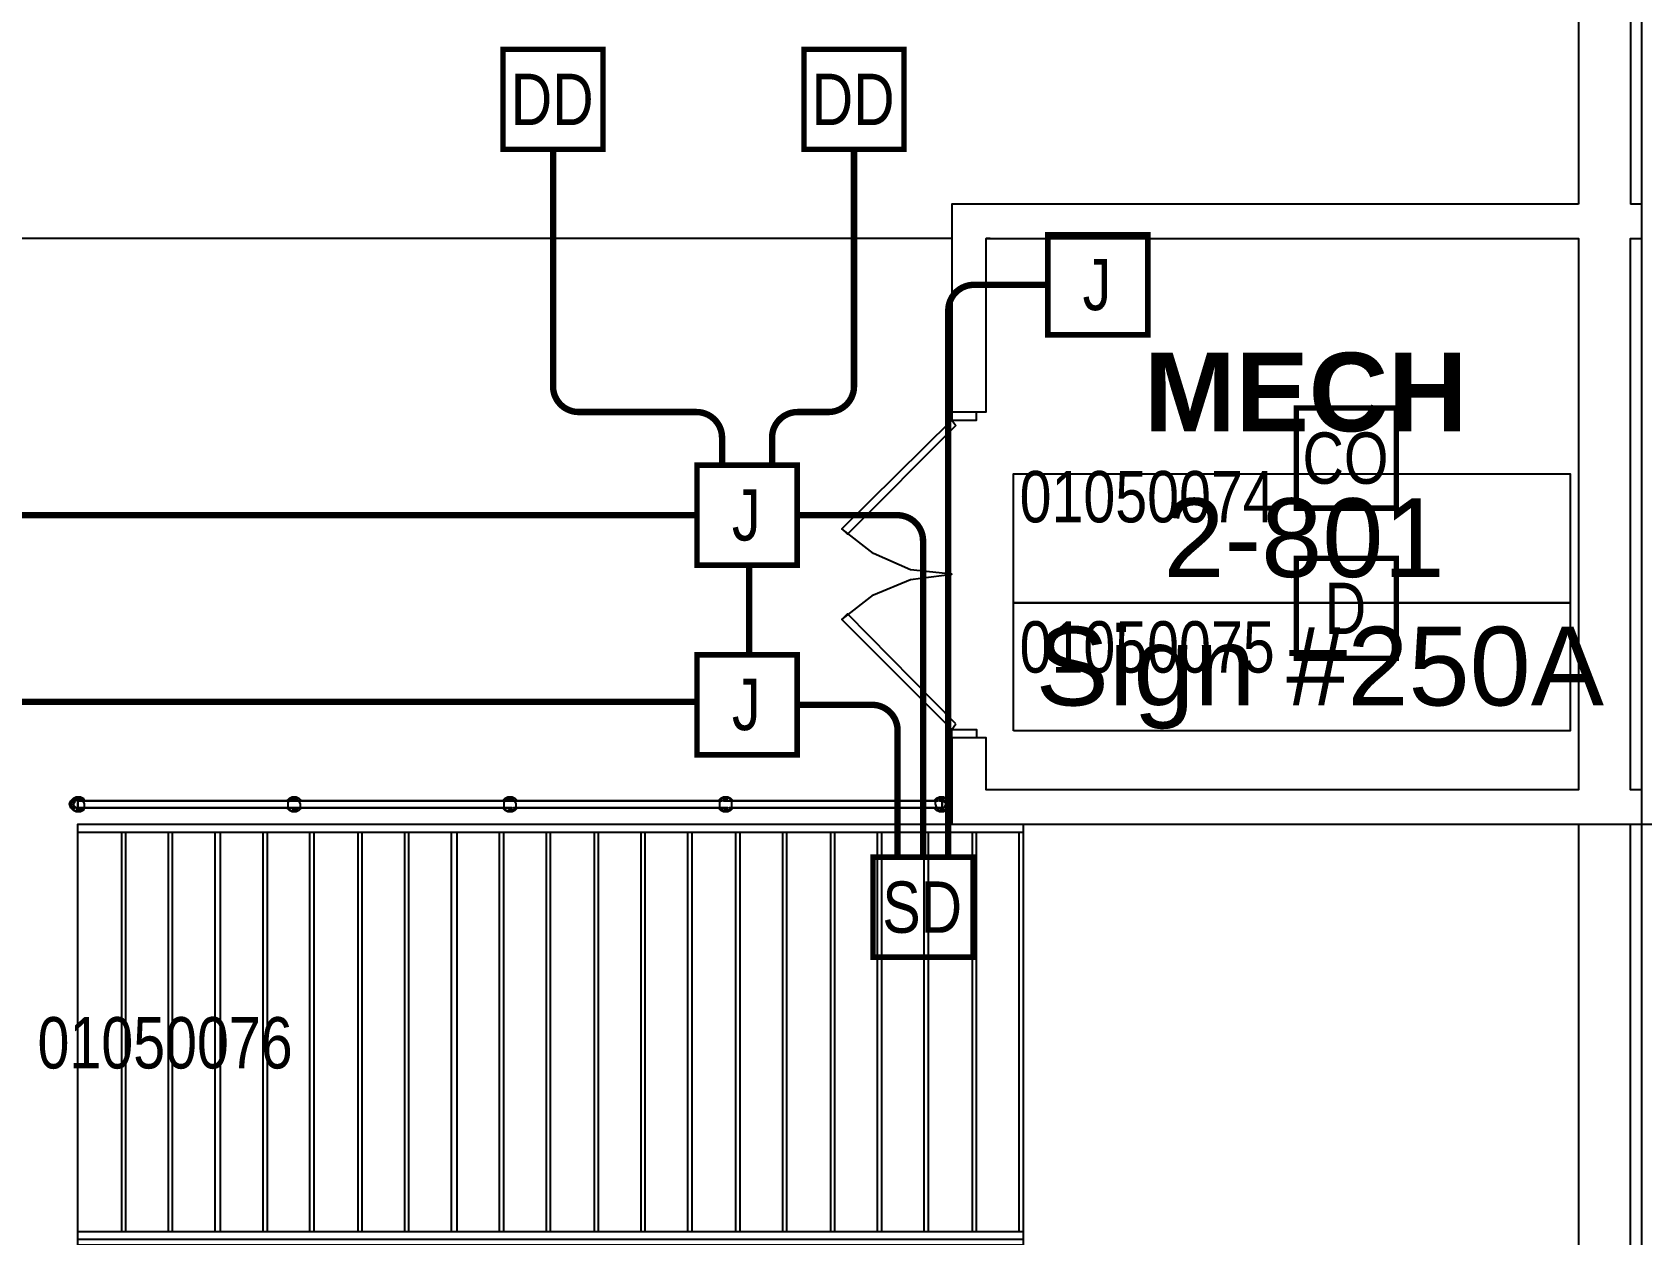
# Model space of a CAD drawing. Header units: inches. Extents: x 9349 to 17082, y 17684 to 25415.
# Drawn here: x 11621.1 to 11997.5, y 22001.4 to 22282.6 of the extents above; entities that cross this region are included whole.
import ezdxf
from ezdxf.enums import TextEntityAlignment as Align

# ---------------------------------------------------------------- set-up
doc = ezdxf.new("R2010")
doc.units = ezdxf.units.IN
doc.header["$LTSCALE"] = 0.25
doc.header["$MEASUREMENT"] = 0
for name, color, linetype in [('BACKGROUND', 8, 'Continuous'), ('CO DETECTOR', 1, 'Continuous'), ('CONDUIT', 6, 'Continuous'), ('DUCT DETECTOR', 1, 'Continuous'), ('HEAT DETECTOR', 1, 'Continuous'), ('JUNCTION BOX', 1, 'Continuous'), ('SMOKE DETECTOR', 1, 'Continuous')]:
    doc.layers.add(name, color=color, linetype=linetype)
doc.styles.add('Arial', font='arial.ttf', dxfattribs={"width": 0.8})
doc.styles.add('PDF Arial', font='arial.ttf')
doc.styles.add('PDF Arial Bold', font='arialbd.ttf')

# ---------------------------------------------------------------- blocks, each defined once
blk = doc.blocks.new('SIGA-HRD')
at = {"layer": 'HEAT DETECTOR', "const_width": 1.3}
blk.add_lwpolyline([(-11.5, -11.68), (-11.5, 11.7), (11.89, 11.7), (11.89, -11.68)], close=True, dxfattribs=at)
at = {"layer": 'HEAT DETECTOR', "style": 'Arial', "width": 0.8}
blk.add_text('D', height=12, dxfattribs=at).set_placement((0, 0), align=Align.MIDDLE)
for tag, p in [('ADDRESS', (20.64, 8.96)), ('ZONE', (20.64, -8.58))]:
    blk.add_attdef(tag, text='', height=12, dxfattribs=at).set_placement(p, align=Align.MIDDLE_LEFT)
blk.add_attdef('SUBSCRIPT', text='', height=12, dxfattribs=at).set_placement((-16.56, -9.02), align=Align.MIDDLE_RIGHT)
blk = doc.blocks.new('SIGA-COD')
at = {"layer": 'CO DETECTOR', "const_width": 1.3}
blk.add_lwpolyline([(-11.5, -11.68), (-11.5, 11.7), (11.89, 11.7), (11.89, -11.68)], close=True, dxfattribs=at)
at = {"layer": 'CO DETECTOR', "style": 'Arial', "width": 0.8}
blk.add_text('CO', height=12, dxfattribs=at).set_placement((0, 0), align=Align.MIDDLE)
for tag, p in [('ADDRESS', (20.64, 8.96)), ('ZONE', (20.64, -8.58))]:
    blk.add_attdef(tag, text='', height=12, dxfattribs=at).set_placement(p, align=Align.MIDDLE_LEFT)
blk.add_attdef('SUBSCRIPT', text='', height=12, dxfattribs=at).set_placement((-16.56, -9.02), align=Align.MIDDLE_RIGHT)
blk = doc.blocks.new('JUNCTION BOX')
at = {"const_width": 1.3}
blk.add_lwpolyline([(-11.5, -11.68), (-11.5, 11.7), (11.89, 11.7), (11.89, -11.68)], close=True, dxfattribs=at)
at = {"style": 'Arial', "width": 0.8}
blk.add_text('J', height=12, dxfattribs=at).set_placement((0, 0), align=Align.MIDDLE)
blk.add_attdef('SUBSCRIPT', text='', height=12, dxfattribs=at).set_placement((-16.56, -9.02), align=Align.MIDDLE_RIGHT)
blk = doc.blocks.new('SIGA-PD')
at = {"layer": 'SMOKE DETECTOR', "const_width": 1.3}
blk.add_lwpolyline([(-11.5, -11.68), (-11.5, 11.7), (11.89, 11.7), (11.89, -11.68)], close=True, dxfattribs=at)
at = {"layer": 'SMOKE DETECTOR', "style": 'Arial', "width": 0.8}
blk.add_text('SD', height=12, dxfattribs=at).set_placement((0, 0), align=Align.MIDDLE)
for tag, p in [('ADDRESS', (20.64, 8.96)), ('ZONE', (20.64, -8.58))]:
    blk.add_attdef(tag, text='', height=12, dxfattribs=at).set_placement(p, align=Align.MIDDLE_LEFT)
blk.add_attdef('SUBSCRIPT', text='', height=12, dxfattribs=at).set_placement((-16.56, -9.02), align=Align.MIDDLE_RIGHT)
blk = doc.blocks.new('SIGA-SD')
at = {"layer": 'DUCT DETECTOR', "const_width": 1.3}
blk.add_lwpolyline([(-11.5, -11.68), (-11.5, 11.7), (11.89, 11.7), (11.89, -11.68)], close=True, dxfattribs=at)
at = {"layer": 'DUCT DETECTOR', "style": 'Arial', "width": 0.8}
blk.add_text('DD', height=12, dxfattribs=at).set_placement((0, 0), align=Align.MIDDLE)
for tag, p in [('ADDRESS', (20.64, 8.96)), ('ZONE', (20.64, -8.58))]:
    blk.add_attdef(tag, text='', height=12, dxfattribs=at).set_placement(p, align=Align.MIDDLE_LEFT)
blk.add_attdef('SUBSCRIPT', text='', height=12, dxfattribs=at).set_placement((-16.56, -9.02), align=Align.MIDDLE_RIGHT)

msp = doc.modelspace()

# ---------------------------------------------------------------- linework, layer by layer
at = {"layer": 'BACKGROUND', "ltscale": 3.724933}
msp.add_lwpolyline([(11997.49, 22960.74), (11997.5, 21991)], dxfattribs=at)
at = {"layer": 'BACKGROUND'}
for points in [[(11994.94, 22242.37), (11994.94, 22959.48), (11982.73, 22959.48), (11982.73, 22242.37)], [(11982.72, 22242.35), (11836.14, 22242.35), (11836.14, 22234.32), (11836.14, 22193.82), (11844.18, 22193.82), (11844.18, 22234.32), (11982.72, 22234.32), (11982.72, 22105.42), (11844.18, 22105.42), (11844.18, 22117.64), (11836.14, 22117.64), (11836.14, 22105.42), (11836.14, 22097.39), (11982.72, 22097.39), (11982.72, 21998.71), (11994.93, 21998.71), (11994.93, 22097.39), (11997.5, 22097.39)], [(11997.5, 22242.35), (11994.93, 22242.35)], [(11836.14, 22234.32), (10093.68, 22234.32), (10093.68, 22138.21), (10188.18, 22138.21), (10188.18, 22114.1)], [(11845.14, 22234.32), (11844.18, 22234.32)], [(11997.5, 22105.42), (11994.93, 22105.42), (11994.93, 22234.32), (11997.5, 22234.32)], [(11836.14, 22193.82), (11836.14, 22191.89), (11841.93, 22191.89), (11841.93, 22193.82)], [(11810.43, 22145.28), (11817.82, 22151.07), (11826.5, 22154.6), (11836.14, 22155.89), (11826.5, 22156.85), (11817.82, 22160.71), (11810.43, 22166.5)], [(11836.14, 22117.64), (11836.14, 22119.57), (11841.93, 22119.57), (11841.93, 22117.64)], [(11633.32, 22101.25), (11633, 22100.6), (11632.36, 22100.28), (11631.39, 22100.28), (11630.75, 22100.6), (11630.11, 22101.25), (11629.79, 22102.21), (11630.11, 22102.85), (11630.75, 22103.5), (11631.39, 22103.82), (11632.36, 22103.82), (11633, 22103.5), (11633.32, 22102.85)], [(11633, 22102.85), (11632.36, 22103.5), (11631.72, 22103.5), (11630.75, 22103.17), (11630.43, 22102.53), (11630.11, 22102.21), (11630.43, 22101.25), (11631.07, 22100.6), (11632.04, 22100.6), (11632.68, 22100.92), (11633, 22101.25)], [(11630.75, 22102.53), (11630.75, 22102.53)], [(11630.75, 22102.21), (11631.07, 22102.53)], [(11630.75, 22102.21), (11631.07, 22102.53)], [(11630.75, 22102.21), (11631.07, 22102.53)], [(11630.75, 22102.21), (11631.07, 22102.53)], [(11630.75, 22102.21), (11631.07, 22102.53)], [(11630.75, 22102.21), (11631.07, 22102.53)], [(11630.75, 22102.21), (11631.07, 22102.53)], [(11630.75, 22102.21), (11631.07, 22102.53)], [(11631.07, 22102.53), (11631.07, 22102.85)], [(11631.07, 22102.53), (11631.07, 22102.85)], [(11631.07, 22102.53), (11631.07, 22102.85)], [(11631.07, 22102.53), (11631.07, 22102.85)], [(11631.07, 22102.53), (11631.07, 22102.85)], [(11631.07, 22102.53), (11631.07, 22102.85)], [(11631.07, 22102.53), (11631.07, 22102.85)], [(11631.07, 22102.53), (11631.07, 22102.85)], [(11632.36, 22103.17), (11632.04, 22103.17), (11631.39, 22103.17), (11632.04, 22103.17), (11631.39, 22103.17), (11631.39, 22102.85), (11631.39, 22103.17), (11632.04, 22103.17), (11632.36, 22102.85), (11632.04, 22103.17), (11632.36, 22102.85), (11632.04, 22103.17), (11631.39, 22103.17), (11632.04, 22103.17), (11632.36, 22102.85)], [(11632.04, 22103.17), (11632.36, 22102.85), (11632.04, 22103.17), (11631.39, 22103.17), (11631.39, 22102.85), (11631.39, 22103.17), (11632.04, 22103.17), (11632.36, 22102.85), (11632.04, 22103.17), (11631.39, 22103.17), (11631.39, 22102.85), (11631.39, 22103.17), (11632.04, 22103.17), (11631.39, 22103.17), (11632.04, 22103.17), (11632.36, 22102.85), (11631.72, 22102.85), (11632.36, 22102.85), (11631.72, 22102.85), (11631.72, 22102.53), (11631.72, 22102.21), (11631.72, 22101.89), (11631.72, 22101.57), (11631.72, 22101.25), (11632.04, 22101.25), (11632.36, 22101.25), (11681.86, 22101.25), (11682.5, 22101.25), (11682.82, 22101.25), (11732.32, 22101.25), (11732.97, 22101.25), (11733.29, 22101.25), (11732.64, 22100.92), (11732.32, 22101.25), (11732.97, 22101.25), (11732.32, 22101.25), (11732.97, 22101.25), (11733.29, 22101.25), (11732.97, 22101.25), (11733.29, 22101.25), (11732.97, 22101.25), (11732.32, 22101.25), (11732.97, 22101.25), (11733.29, 22101.25), (11732.97, 22101.25), (11732.32, 22101.25), (11732.97, 22101.25), (11733.29, 22101.25), (11732.97, 22101.25), (11732.32, 22101.25), (11732.97, 22101.25), (11733.29, 22101.25), (11732.97, 22101.25), (11732.32, 22101.25), (11682.82, 22101.25), (11682.5, 22101.25), (11681.86, 22101.25), (11632.36, 22101.25), (11632.04, 22101.25), (11631.72, 22101.25), (11632.04, 22101.25), (11632.36, 22101.25), (11681.86, 22101.25), (11682.5, 22101.25), (11682.82, 22101.25), (11732.32, 22101.25), (11732.97, 22101.25), (11732.64, 22100.92), (11733.29, 22100.92)], [(11631.72, 22102.85), (11631.72, 22102.85)], [(11631.72, 22102.85), (11631.72, 22102.85)], [(11631.72, 22102.53), (11631.72, 22102.53)], [(11631.72, 22102.53), (11631.72, 22102.53)], [(11631.72, 22102.53), (11631.72, 22102.53)], [(11631.72, 22102.21), (11631.72, 22102.53)], [(11631.72, 22102.53), (11631.72, 22102.53)], [(11631.72, 22102.53), (11631.72, 22102.53)], [(11631.72, 22102.53), (11631.72, 22102.21)], [(11631.72, 22102.21), (11631.72, 22102.53)], [(11631.72, 22102.53), (11631.72, 22102.53)], [(11680.57, 22102.85), (11681.22, 22103.5), (11681.86, 22103.82), (11682.82, 22103.82), (11683.47, 22103.5), (11684.11, 22102.85)], [(11683.47, 22102.85), (11682.82, 22103.5), (11682.18, 22103.5), (11681.22, 22103.17), (11680.89, 22102.53), (11680.89, 22102.21), (11680.89, 22101.25), (11681.54, 22100.6), (11682.5, 22100.6), (11683.14, 22100.92), (11683.47, 22101.25)], [(11680.89, 22101.25), (11681.54, 22100.6), (11682.5, 22100.6), (11683.14, 22100.92), (11683.79, 22101.57), (11683.79, 22102.21), (11683.47, 22102.85), (11682.82, 22103.5), (11682.18, 22103.5), (11681.22, 22103.17), (11680.89, 22102.85)], [(11683.14, 22102.85), (11682.82, 22102.85), (11682.5, 22103.17), (11681.86, 22103.17), (11682.5, 22103.17), (11681.86, 22103.17), (11682.5, 22103.17), (11681.86, 22103.17), (11681.86, 22102.85), (11681.86, 22103.17), (11681.86, 22102.85), (11681.86, 22103.17), (11682.5, 22103.17), (11682.82, 22102.85), (11682.5, 22103.17), (11681.86, 22103.17), (11681.86, 22102.85), (11681.86, 22103.17), (11682.5, 22103.17), (11682.82, 22103.17)], [(11682.5, 22103.17), (11682.82, 22102.85)], [(11731.04, 22102.85), (11731.68, 22103.5), (11732.32, 22103.82), (11733.29, 22103.82), (11733.93, 22103.5), (11734.57, 22102.85)], [(11733.93, 22102.85), (11733.29, 22103.5), (11732.64, 22103.5), (11731.68, 22103.17), (11731.36, 22102.53), (11731.36, 22102.21), (11731.36, 22101.25), (11732, 22100.6), (11732.97, 22100.6), (11733.93, 22100.92), (11733.93, 22101.25)], [(11731.36, 22101.25), (11732, 22100.6), (11732.97, 22100.6), (11733.93, 22100.92), (11734.25, 22101.57), (11734.25, 22102.21), (11733.93, 22102.85), (11733.29, 22103.5), (11732.64, 22103.5), (11731.68, 22103.17), (11731.36, 22102.85)], [(11782.47, 22102.85), (11733.29, 22102.85), (11732.97, 22103.17), (11732.32, 22103.17), (11732.97, 22103.17), (11732.32, 22103.17), (11732.97, 22103.17), (11732.32, 22103.17), (11732.32, 22102.85), (11732.32, 22103.17), (11732.97, 22103.17), (11732.32, 22103.17), (11732.32, 22102.85), (11732.32, 22103.17), (11732.32, 22102.85), (11732.32, 22103.17), (11732.97, 22103.17)], [(11733.29, 22103.17), (11732.97, 22103.17), (11732.32, 22103.17), (11732.97, 22103.17), (11732.32, 22103.17), (11732.32, 22102.85), (11732.32, 22103.17), (11732.97, 22103.17), (11733.29, 22102.85), (11732.97, 22103.17), (11733.29, 22102.85), (11732.97, 22103.17), (11732.32, 22103.17), (11732.97, 22103.17), (11733.29, 22102.85), (11732.97, 22103.17), (11733.29, 22102.85), (11732.97, 22103.17), (11733.29, 22102.85)], [(11781.5, 22102.85), (11782.14, 22103.5), (11782.79, 22103.82), (11783.75, 22103.82), (11784.39, 22103.5), (11785.04, 22102.85)], [(11784.72, 22102.85), (11784.07, 22103.5), (11783.11, 22103.5), (11782.14, 22103.17), (11781.82, 22102.53), (11781.82, 22102.21), (11781.82, 22101.25), (11782.79, 22100.6), (11783.43, 22100.6), (11784.39, 22100.92), (11784.72, 22101.25)], [(11781.82, 22101.25), (11782.79, 22100.6), (11783.43, 22100.6), (11784.39, 22100.92), (11784.72, 22101.57), (11784.72, 22102.21), (11784.72, 22102.85), (11784.07, 22103.5), (11783.11, 22103.5), (11782.14, 22103.17), (11782.14, 22102.85)], [(11783.75, 22103.17), (11783.43, 22103.17), (11783.11, 22103.17), (11782.79, 22102.85), (11783.11, 22103.17), (11783.43, 22103.17), (11783.75, 22102.85), (11783.43, 22103.17), (11783.11, 22103.17), (11782.79, 22102.85), (11783.11, 22103.17), (11782.79, 22102.85), (11783.11, 22102.85), (11783.75, 22102.85), (11783.43, 22103.17), (11783.75, 22102.85), (11783.43, 22103.17), (11783.11, 22103.17), (11783.43, 22103.17), (11783.11, 22103.17), (11783.43, 22103.17), (11783.75, 22102.85), (11832.93, 22102.85)], [(11782.79, 22102.85), (11783.11, 22103.17), (11783.43, 22103.17), (11783.75, 22102.85), (11783.43, 22103.17)], [(11784.07, 22101.25), (11833.25, 22101.25), (11833.89, 22101.25), (11833.89, 22101.57), (11833.89, 22101.89), (11833.89, 22102.21), (11833.89, 22102.53), (11833.89, 22102.85), (11833.57, 22102.85), (11833.25, 22102.85), (11833.57, 22103.17), (11834.22, 22103.17), (11834.22, 22102.85), (11834.54, 22102.53), (11834.86, 22102.21), (11834.54, 22101.57), (11834.22, 22101.25), (11833.57, 22101.25), (11833.25, 22101.25), (11833.57, 22101.25), (11834.22, 22101.25), (11834.54, 22101.57), (11834.86, 22102.21), (11834.54, 22102.53), (11834.22, 22102.85), (11834.22, 22103.17), (11833.57, 22103.17), (11833.89, 22103.17), (11833.25, 22103.17), (11833.89, 22103.17), (11834.22, 22102.85), (11834.54, 22102.85), (11834.22, 22102.85), (11834.54, 22102.85), (11834.86, 22102.53), (11834.86, 22102.21), (11834.86, 22101.57), (11834.54, 22101.25), (11834.86, 22101.57), (11834.54, 22101.25), (11834.86, 22101.57), (11834.86, 22101.89)], [(11831.97, 22102.85), (11832.61, 22103.5), (11833.25, 22103.82), (11834.22, 22103.82), (11834.86, 22103.5), (11835.5, 22102.85), (11835.5, 22102.21), (11835.5, 22101.25), (11834.86, 22100.6), (11834.22, 22100.28), (11833.25, 22100.28), (11832.61, 22100.6), (11831.97, 22101.25)], [(11832.61, 22101.25), (11833.25, 22100.6), (11833.89, 22100.6), (11834.86, 22100.92), (11835.18, 22101.57), (11835.18, 22102.21), (11835.18, 22102.85), (11834.54, 22103.5), (11833.57, 22103.5), (11832.61, 22103.17), (11832.29, 22102.53), (11832.29, 22102.21), (11832.61, 22101.25), (11833.25, 22100.6), (11833.89, 22100.6), (11834.86, 22100.92), (11835.18, 22101.57), (11835.18, 22102.21), (11835.18, 22102.85), (11834.54, 22103.5), (11833.57, 22103.5), (11832.61, 22103.17), (11832.61, 22102.85)], [(11833.25, 22102.85), (11833.57, 22103.17), (11834.22, 22103.17), (11833.57, 22103.17), (11833.25, 22102.85), (11833.57, 22103.17), (11834.22, 22103.17), (11834.22, 22102.85), (11834.54, 22102.53), (11834.86, 22102.21), (11834.54, 22101.57), (11834.22, 22101.25), (11833.57, 22101.25), (11833.25, 22101.25), (11833.57, 22101.25), (11834.22, 22101.25), (11834.54, 22101.57), (11834.86, 22102.21), (11834.54, 22102.53), (11834.22, 22102.85), (11834.54, 22102.53)], [(11834.54, 22102.85), (11834.54, 22102.53), (11834.86, 22102.21), (11834.54, 22101.57), (11834.22, 22101.25), (11833.57, 22101.25), (11833.25, 22101.25), (11833.57, 22100.92), (11834.22, 22101.25), (11833.57, 22100.92), (11834.22, 22100.92)], [(11833.89, 22102.85), (11833.89, 22102.85)], [(11833.89, 22102.85), (11833.89, 22102.85)], [(11833.89, 22102.53), (11833.89, 22102.53)], [(11833.89, 22102.53), (11833.89, 22102.53)], [(11833.89, 22102.53), (11833.89, 22102.53)], [(11833.89, 22102.21), (11833.89, 22102.53)], [(11833.89, 22102.53), (11833.89, 22102.53)], [(11833.89, 22102.53), (11833.89, 22102.53)], [(11833.89, 22102.53), (11833.89, 22102.21)], [(11833.89, 22102.21), (11833.89, 22102.53)], [(11833.89, 22102.53), (11833.89, 22102.53)], [(11834.54, 22102.85), (11834.54, 22102.85)], [(11834.54, 22102.85), (11834.54, 22102.85)], [(11834.54, 22101.25), (11834.86, 22101.57), (11834.86, 22102.21), (11834.86, 22102.53), (11834.86, 22102.21), (11834.86, 22101.57)], [(11630.75, 22102.21), (11630.75, 22101.89)], [(11630.75, 22102.21), (11630.75, 22101.89)], [(11630.75, 22101.89), (11630.75, 22102.21)], [(11630.75, 22101.89), (11630.75, 22102.21)], [(11630.75, 22101.89), (11630.75, 22102.21)], [(11630.75, 22101.89), (11630.75, 22102.21)], [(11630.75, 22101.89), (11630.75, 22102.21)], [(11630.75, 22101.89), (11630.75, 22102.21)], [(11630.75, 22101.89), (11630.75, 22102.21)], [(11631.07, 22101.25), (11631.07, 22101.57)], [(11631.07, 22101.25), (11631.07, 22101.57)], [(11631.07, 22101.25), (11631.07, 22101.57)], [(11631.07, 22101.25), (11631.07, 22101.57)], [(11631.07, 22101.25), (11631.07, 22101.57)], [(11631.07, 22101.25), (11631.07, 22101.57)], [(11631.07, 22101.25), (11631.07, 22101.57)], [(11631.07, 22101.25), (11631.07, 22101.57)], [(11632.04, 22101.25), (11631.39, 22101.25)], [(11632.04, 22101.25), (11631.39, 22101.25)], [(11631.39, 22101.25), (11631.39, 22101.25)], [(11632.04, 22101.25), (11631.39, 22101.25)], [(11631.39, 22101.25), (11631.39, 22101.25)], [(11632.04, 22101.25), (11631.39, 22101.25)], [(11631.39, 22101.25), (11631.39, 22101.25)], [(11632.04, 22101.25), (11631.39, 22101.25)], [(11631.39, 22101.25), (11631.39, 22101.25)], [(11631.39, 22101.25), (11631.39, 22101.25)], [(11632.04, 22101.25), (11631.39, 22101.25)], [(11631.39, 22101.25), (11631.39, 22101.25)], [(11632.04, 22101.25), (11631.39, 22101.25)], [(11631.39, 22101.25), (11631.39, 22101.25)], [(11632.04, 22101.25), (11631.39, 22101.25)], [(11631.39, 22101.25), (11631.39, 22101.25)], [(11631.39, 22100.92), (11632.36, 22100.92)], [(11631.72, 22102.21), (11631.72, 22102.21)], [(11631.72, 22102.21), (11631.72, 22102.21)], [(11631.72, 22102.21), (11631.72, 22102.21)], [(11631.72, 22101.89), (11631.72, 22102.21)], [(11631.72, 22102.21), (11631.72, 22102.21)], [(11631.72, 22102.21), (11631.72, 22102.21)], [(11631.72, 22102.21), (11631.72, 22101.89)], [(11631.72, 22101.89), (11631.72, 22102.21)], [(11631.72, 22102.21), (11631.72, 22102.21)], [(11631.72, 22101.57), (11631.72, 22101.89)], [(11631.72, 22101.89), (11631.72, 22101.57)], [(11631.72, 22101.57), (11631.72, 22101.89)], [(11631.72, 22101.57), (11631.72, 22101.57)], [(11631.72, 22101.57), (11631.72, 22101.57)], [(11631.72, 22101.57), (11631.72, 22101.57)], [(11631.72, 22101.57), (11631.72, 22101.57)], [(11631.72, 22101.57), (11631.72, 22101.57)], [(11631.72, 22101.57), (11631.72, 22101.57)], [(11631.72, 22101.57), (11631.72, 22101.57)], [(11631.72, 22101.25), (11631.72, 22101.25)], [(11631.72, 22100.92), (11632.36, 22101.25)], [(11632.36, 22101.25), (11632.04, 22101.25)], [(11632.36, 22101.25), (11632.04, 22101.25)], [(11632.36, 22101.25), (11632.04, 22101.25)], [(11632.36, 22101.25), (11632.04, 22101.25)], [(11632.36, 22101.25), (11632.04, 22101.25)], [(11632.36, 22101.25), (11632.04, 22101.25)], [(11632.36, 22101.25), (11632.04, 22101.25)], [(11632.36, 22101.25), (11632.04, 22101.25)], [(11684.11, 22101.25), (11683.47, 22100.6), (11682.82, 22100.28), (11681.86, 22100.28), (11681.22, 22100.6), (11680.57, 22101.25)], [(11682.5, 22101.25), (11681.86, 22101.25)], [(11682.5, 22101.25), (11681.86, 22101.25)], [(11681.86, 22101.25), (11681.86, 22101.25)], [(11682.5, 22101.25), (11681.86, 22101.25)], [(11681.86, 22101.25), (11681.86, 22101.25)], [(11682.5, 22101.25), (11681.86, 22101.25)], [(11681.86, 22101.25), (11681.86, 22101.25)], [(11682.5, 22101.25), (11681.86, 22101.25)], [(11681.86, 22101.25), (11681.86, 22101.25)], [(11681.86, 22101.25), (11681.86, 22101.25)], [(11682.5, 22101.25), (11681.86, 22101.25)], [(11681.86, 22101.25), (11681.86, 22101.25)], [(11682.5, 22101.25), (11681.86, 22101.25)], [(11681.86, 22101.25), (11681.86, 22101.25)], [(11682.5, 22101.25), (11681.86, 22101.25)], [(11681.86, 22101.25), (11681.86, 22101.25)], [(11681.86, 22100.92), (11682.82, 22100.92)], [(11682.18, 22100.92), (11682.82, 22101.25)], [(11682.82, 22101.25), (11682.5, 22101.25)], [(11682.82, 22101.25), (11682.5, 22101.25)], [(11682.82, 22101.25), (11682.5, 22101.25)], [(11682.82, 22101.25), (11682.5, 22101.25)], [(11682.82, 22101.25), (11682.5, 22101.25)], [(11682.82, 22101.25), (11682.5, 22101.25)], [(11682.82, 22101.25), (11682.5, 22101.25)], [(11682.82, 22101.25), (11682.5, 22101.25)], [(11734.57, 22101.25), (11733.93, 22100.6), (11733.29, 22100.28), (11732.32, 22100.28), (11731.68, 22100.6), (11731.04, 22101.25)], [(11732.32, 22101.25), (11732.32, 22101.25)], [(11732.32, 22101.25), (11732.32, 22101.25)], [(11732.32, 22101.25), (11732.32, 22101.25)], [(11732.32, 22101.25), (11732.32, 22101.25)], [(11732.32, 22101.25), (11732.32, 22101.25)], [(11732.32, 22101.25), (11732.32, 22101.25)], [(11732.32, 22101.25), (11732.32, 22101.25)], [(11732.32, 22101.25), (11732.32, 22101.25)], [(11733.61, 22101.25), (11782.79, 22101.25), (11783.43, 22101.25), (11783.75, 22101.25), (11783.43, 22101.25), (11783.11, 22101.25), (11782.79, 22101.25), (11783.11, 22100.92), (11783.75, 22101.25), (11783.43, 22101.25), (11783.75, 22101.25), (11783.43, 22101.25), (11783.11, 22101.25), (11782.79, 22101.25), (11783.11, 22101.25), (11783.43, 22101.25), (11783.75, 22101.25), (11783.43, 22101.25), (11783.11, 22101.25)], [(11785.04, 22101.25), (11784.39, 22100.6), (11783.75, 22100.28), (11782.79, 22100.28), (11782.14, 22100.6), (11781.5, 22101.25)], [(11782.47, 22101.25), (11782.47, 22101.25)], [(11782.79, 22101.25), (11783.11, 22101.25), (11782.79, 22101.25), (11783.11, 22101.25), (11783.43, 22101.25), (11783.11, 22101.25), (11783.43, 22101.25), (11783.75, 22101.25), (11783.11, 22100.92), (11782.79, 22101.25), (11783.11, 22100.92), (11783.75, 22101.25), (11783.11, 22100.92), (11783.75, 22100.92)], [(11783.75, 22101.25), (11783.43, 22101.25), (11783.11, 22101.25), (11782.79, 22101.25), (11783.11, 22101.25), (11783.43, 22101.25)], [(11833.57, 22101.25), (11833.25, 22101.25)], [(11833.89, 22102.21), (11833.89, 22102.21)], [(11833.89, 22102.21), (11833.89, 22102.21)], [(11833.89, 22102.21), (11833.89, 22102.21)], [(11833.89, 22101.89), (11833.89, 22102.21)], [(11833.89, 22102.21), (11833.89, 22102.21)], [(11833.89, 22102.21), (11833.89, 22102.21)], [(11833.89, 22102.21), (11833.89, 22101.89)], [(11833.89, 22101.89), (11833.89, 22102.21)], [(11833.89, 22102.21), (11833.89, 22102.21)], [(11833.89, 22101.57), (11833.89, 22101.89)], [(11833.89, 22101.89), (11833.89, 22101.57)], [(11833.89, 22101.57), (11833.89, 22101.89)], [(11833.89, 22101.57), (11833.89, 22101.57)], [(11833.89, 22101.57), (11833.89, 22101.57)], [(11833.89, 22101.57), (11833.89, 22101.57)], [(11833.89, 22101.57), (11833.89, 22101.57)], [(11833.89, 22101.57), (11833.89, 22101.57)], [(11833.89, 22101.57), (11833.89, 22101.57)], [(11833.89, 22101.57), (11833.89, 22101.57)], [(11833.89, 22101.25), (11833.89, 22101.25)], [(11834.22, 22101.25), (11834.22, 22101.25)], [(11834.22, 22101.25), (11834.22, 22101.25)], [(11834.22, 22101.25), (11834.22, 22101.25)], [(11834.22, 22101.25), (11834.22, 22101.25)], [(11834.22, 22101.25), (11834.22, 22101.25)], [(11834.22, 22101.25), (11834.22, 22101.25)], [(11834.22, 22101.25), (11834.22, 22101.25)], [(11834.22, 22101.25), (11834.22, 22101.25)], [(11834.86, 22102.21), (11834.86, 22102.21)], [(10352.75, 21925.1), (10352.75, 21824.5), (11631.72, 21824.5), (11631.72, 22097.39), (11852.86, 22097.39), (11852.86, 22096.42), (11852.86, 22001.28), (11852.86, 21999.03), (11631.72, 21999.03), (11631.72, 22000.32), (11631.72, 22002.25), (11852.86, 22002.25), (11852.86, 22000.32), (11631.72, 22000.32)], [(11631.72, 22002.25), (11631.72, 22095.46), (11631.72, 22097.39)], [(11852.86, 22097.39), (11852.86, 22095.46), (11631.72, 22095.46)], [(11642.97, 22002.25), (11642.97, 22095.46)], [(11653.89, 22002.25), (11653.89, 22095.46)], [(11665.14, 22002.25), (11665.14, 22095.46)], [(11676.07, 22002.25), (11676.07, 22095.46)], [(11687, 22002.25), (11687, 22095.46)], [(11698.25, 22002.25), (11698.25, 22095.46)], [(11709.18, 22002.25), (11709.18, 22095.46)], [(11720.43, 22002.25), (11720.43, 22095.46)], [(11731.36, 22002.25), (11731.36, 22095.46)], [(11742.29, 22002.25), (11742.29, 22095.46)], [(11753.54, 22002.25), (11753.54, 22095.46)], [(11764.47, 22002.25), (11764.47, 22095.46)], [(11775.39, 22002.25), (11775.39, 22095.46)], [(11786.64, 22002.25), (11786.64, 22095.46)], [(11797.57, 22002.25), (11797.57, 22095.46)], [(11808.82, 22002.25), (11808.82, 22095.46)], [(11819.75, 22002.25), (11819.75, 22095.46)], [(11830.68, 22002.25), (11830.68, 22095.46)], [(11841.93, 22002.25), (11841.93, 22095.46)]]:
    msp.add_lwpolyline(points, dxfattribs=at)
for points in [[(11837.11, 22190.6), (11811.72, 22165.21), (11810.43, 22166.5), (11836.14, 22191.89)], [(11850.61, 22149.14), (11850.61, 22179.35), (11980.79, 22179.35), (11980.79, 22149.14)], [(11850.61, 22119.25), (11850.61, 22149.14), (11980.79, 22149.14), (11980.79, 22119.25)], [(11837.11, 22120.85), (11811.72, 22146.57), (11810.43, 22145.28), (11836.14, 22119.57)], [(11633.32, 22102.21), (11633, 22102.85), (11632.36, 22103.5), (11631.72, 22103.5), (11630.75, 22103.17), (11630.43, 22102.53), (11630.11, 22102.21), (11630.43, 22101.25), (11631.07, 22100.6), (11632.04, 22100.6), (11632.68, 22100.92), (11633.32, 22101.57)], [(11631.07, 22102.85), (11630.75, 22102.53), (11630.75, 22102.21), (11630.75, 22101.89), (11630.75, 22102.21), (11631.07, 22102.53)], [(11630.75, 22102.21), (11630.75, 22102.53), (11631.07, 22102.85), (11630.75, 22102.53), (11631.07, 22102.85), (11630.75, 22102.53)], [(11631.39, 22103.17), (11632.04, 22103.17), (11631.39, 22103.17), (11631.39, 22102.85)], [(11631.72, 22101.57), (11631.72, 22101.89), (11631.72, 22102.21), (11631.72, 22102.53), (11631.72, 22102.21), (11631.72, 22101.89)], [(11682.82, 22102.85), (11682.5, 22103.17), (11681.86, 22103.17), (11682.5, 22103.17), (11682.82, 22102.85), (11682.5, 22103.17), (11681.86, 22103.17), (11681.86, 22102.85), (11681.86, 22103.17), (11682.5, 22103.17)], [(11682.5, 22103.17), (11681.86, 22103.17), (11682.5, 22103.17), (11682.82, 22102.85)], [(11733.29, 22102.85), (11782.47, 22102.85)], [(11782.79, 22103.17), (11783.43, 22103.17), (11783.75, 22102.85), (11783.43, 22103.17)], [(11782.79, 22103.17), (11783.43, 22103.17), (11783.11, 22103.17), (11782.79, 22102.85), (11783.11, 22103.17), (11783.43, 22103.17)], [(11782.79, 22102.85), (11783.11, 22102.85), (11783.75, 22102.85), (11832.93, 22102.85), (11783.75, 22102.85), (11783.11, 22102.85)], [(11834.22, 22102.85), (11834.22, 22103.17), (11834.22, 22102.85), (11834.54, 22102.53), (11834.86, 22102.21), (11834.54, 22101.57), (11834.22, 22101.25), (11833.57, 22101.25), (11833.25, 22101.25), (11833.57, 22101.25), (11834.22, 22101.25), (11834.54, 22101.57), (11834.86, 22102.21), (11834.54, 22102.53), (11834.22, 22102.85), (11834.22, 22103.17), (11833.57, 22103.17), (11833.25, 22102.85), (11833.57, 22102.85), (11833.89, 22102.85), (11833.57, 22102.85), (11833.25, 22102.85), (11833.57, 22103.17), (11834.22, 22103.17), (11833.89, 22103.17), (11833.25, 22103.17), (11833.89, 22103.17)], [(11834.22, 22101.25), (11834.54, 22101.57), (11834.86, 22102.21), (11834.54, 22102.53), (11834.22, 22102.85), (11834.22, 22103.17), (11833.57, 22103.17), (11833.25, 22102.85), (11833.57, 22103.17), (11834.22, 22103.17), (11834.22, 22102.85), (11834.54, 22102.53), (11834.86, 22102.21), (11834.54, 22101.57), (11834.22, 22101.25), (11833.57, 22100.92), (11833.25, 22101.25), (11833.57, 22100.92), (11834.22, 22101.25), (11833.57, 22101.25)], [(11833.89, 22101.57), (11833.89, 22101.89), (11833.89, 22102.21), (11833.89, 22102.53), (11833.89, 22102.21), (11833.89, 22101.89)], [(11630.75, 22101.89), (11630.75, 22102.21)], [(11631.07, 22101.57), (11630.75, 22101.57), (11630.75, 22101.25), (11631.07, 22101.25), (11631.07, 22101.57), (11631.07, 22101.25)], [(11631.07, 22101.57), (11631.07, 22101.25)], [(11631.72, 22100.92), (11631.39, 22101.25)], [(11632.04, 22101.25), (11631.39, 22101.25), (11631.72, 22100.92), (11632.36, 22101.25), (11631.72, 22100.92)], [(11682.18, 22100.92), (11681.86, 22101.25)], [(11682.5, 22101.25), (11681.86, 22101.25), (11682.18, 22100.92), (11682.82, 22101.25), (11682.18, 22100.92)], [(11733.29, 22101.25), (11732.64, 22100.92), (11732.32, 22101.25), (11732.64, 22100.92)], [(11783.75, 22101.25), (11783.43, 22101.25), (11782.79, 22101.25), (11733.61, 22101.25), (11782.79, 22101.25), (11783.43, 22101.25)], [(11833.89, 22101.25), (11833.25, 22101.25), (11784.07, 22101.25), (11833.25, 22101.25)]]:
    msp.add_lwpolyline(points, close=True, dxfattribs=at)
at = {"layer": 'BACKGROUND', "ltscale": 0.255}
msp.add_lwpolyline([(11632.36, 22102.85), (11682.82, 22102.85), (11733.29, 22102.85), (11682.82, 22102.85)], close=True, dxfattribs=at)
msp.add_lwpolyline([(11733.29, 22102.85), (11682.82, 22102.85), (11632.36, 22102.85)], dxfattribs=at)
at = {"layer": 'BACKGROUND', "ltscale": 1.82}
msp.add_lwpolyline([(11631.72, 22097.39), (12010.04, 22097.39), (12010.04, 21142.42)], dxfattribs=at)
at = {"layer": 'BACKGROUND', "ltscale": 0.07}
for points in [[(11642, 22002.25), (11642, 22095.46)], [(11652.93, 22002.25), (11652.93, 22095.46)], [(11663.86, 22002.25), (11663.86, 22095.46)], [(11675.11, 22002.25), (11675.11, 22095.46)], [(11686.04, 22002.25), (11686.04, 22095.46)], [(11697.29, 22002.25), (11697.29, 22095.46)], [(11708.22, 22002.25), (11708.22, 22095.46)], [(11719.14, 22002.25), (11719.14, 22095.46)], [(11730.39, 22002.25), (11730.39, 22095.46)], [(11741.32, 22002.25), (11741.32, 22095.46)], [(11752.57, 22002.25), (11752.57, 22095.46)], [(11763.5, 22002.25), (11763.5, 22095.46)], [(11774.43, 22002.25), (11774.43, 22095.46)], [(11785.68, 22002.25), (11785.68, 22095.46)], [(11796.61, 22002.25), (11796.61, 22095.46)], [(11807.86, 22002.25), (11807.86, 22095.46)], [(11818.79, 22002.25), (11818.79, 22095.46)], [(11829.72, 22002.25), (11829.72, 22095.46)], [(11840.97, 22002.25), (11840.97, 22095.46)], [(11851.89, 22002.25), (11851.89, 22095.46)]]:
    msp.add_lwpolyline(points, dxfattribs=at)
at = {"layer": 'CONDUIT', "lineweight": 0, "const_width": 1.5}
for points in [[(11782.42, 22181.34), (11782.42, 22187.77, 0.414214), (11776.42, 22193.77), (11748.89, 22193.77, -0.414214), (11742.89, 22199.77), (11742.89, 22221.17), (11742.89, 22255.17)], [(11794.11, 22181.34), (11794.11, 22187.77, -0.414214), (11800.11, 22193.77), (11807.28, 22193.77, 0.414214), (11813.28, 22199.77), (11813.28, 22255.17)], [(11858.6, 22223.5), (11841.33, 22223.5, 0.414214), (11835.33, 22217.5), (11835.33, 22089.74)], [(11799.95, 22169.65), (11823.43, 22169.65, -0.414214), (11829.43, 22163.65), (11829.43, 22089.74)], [(11799.95, 22125.33), (11817.48, 22125.33, -0.414214), (11823.48, 22119.33), (11823.48, 22089.74)]]:
    msp.add_lwpolyline(points, format="xyb", dxfattribs=at)
for points in [[(11776.57, 22169.65), (10291.8, 22169.65)], [(11788.77, 22157.96), (11788.77, 22137.02)], [(11613.56, 22126.03), (11776.57, 22126.03)]]:
    msp.add_lwpolyline(points, dxfattribs=at)

# ---------------------------------------------------------------- block references
at = {"layer": 'CO DETECTOR'}
msp.add_blockref('SIGA-COD', (11928.23, 22183), dxfattribs=at).add_auto_attribs({'SUBSCRIPT': '01050074'})
at = {"layer": 'DUCT DETECTOR'}
for p in [(11742.69, 22266.85), (11813.08, 22266.85)]:
    msp.add_blockref('SIGA-SD', p, dxfattribs=at)
at = {"layer": 'HEAT DETECTOR'}
for p, values in [((11928.23, 22147.88), {'SUBSCRIPT': '01050075'}), ((11601.68, 22037.36), {'ADDRESS': '01050076'})]:
    msp.add_blockref('SIGA-HRD', p, dxfattribs=at).add_auto_attribs(values)
at = {"layer": 'JUNCTION BOX'}
for p in [(11870.1, 22223.49), (11788.07, 22169.64), (11788.07, 22125.32)]:
    msp.add_blockref('JUNCTION BOX', p, dxfattribs=at)
at = {"layer": 'SMOKE DETECTOR'}
msp.add_blockref('SIGA-PD', (11829.23, 22078.04), dxfattribs=at)

# ---------------------------------------------------------------- texts
at = {"layer": 'BACKGROUND', "attachment_point": 7}
for s, insert, char_height, style in [('MECH', (11881.14, 22189), 18.379, 'PDF Arial Bold'), ('2-801', (11885.64, 22154.93), 18.408, 'PDF Arial'), ('Sign #250A', (11855.75, 22119.62), 18.408, 'PDF Arial')]:
    msp.add_mtext(s, dxfattribs=dict(at, insert=insert, char_height=char_height, style=style))

doc.saveas('drawing.dxf')
